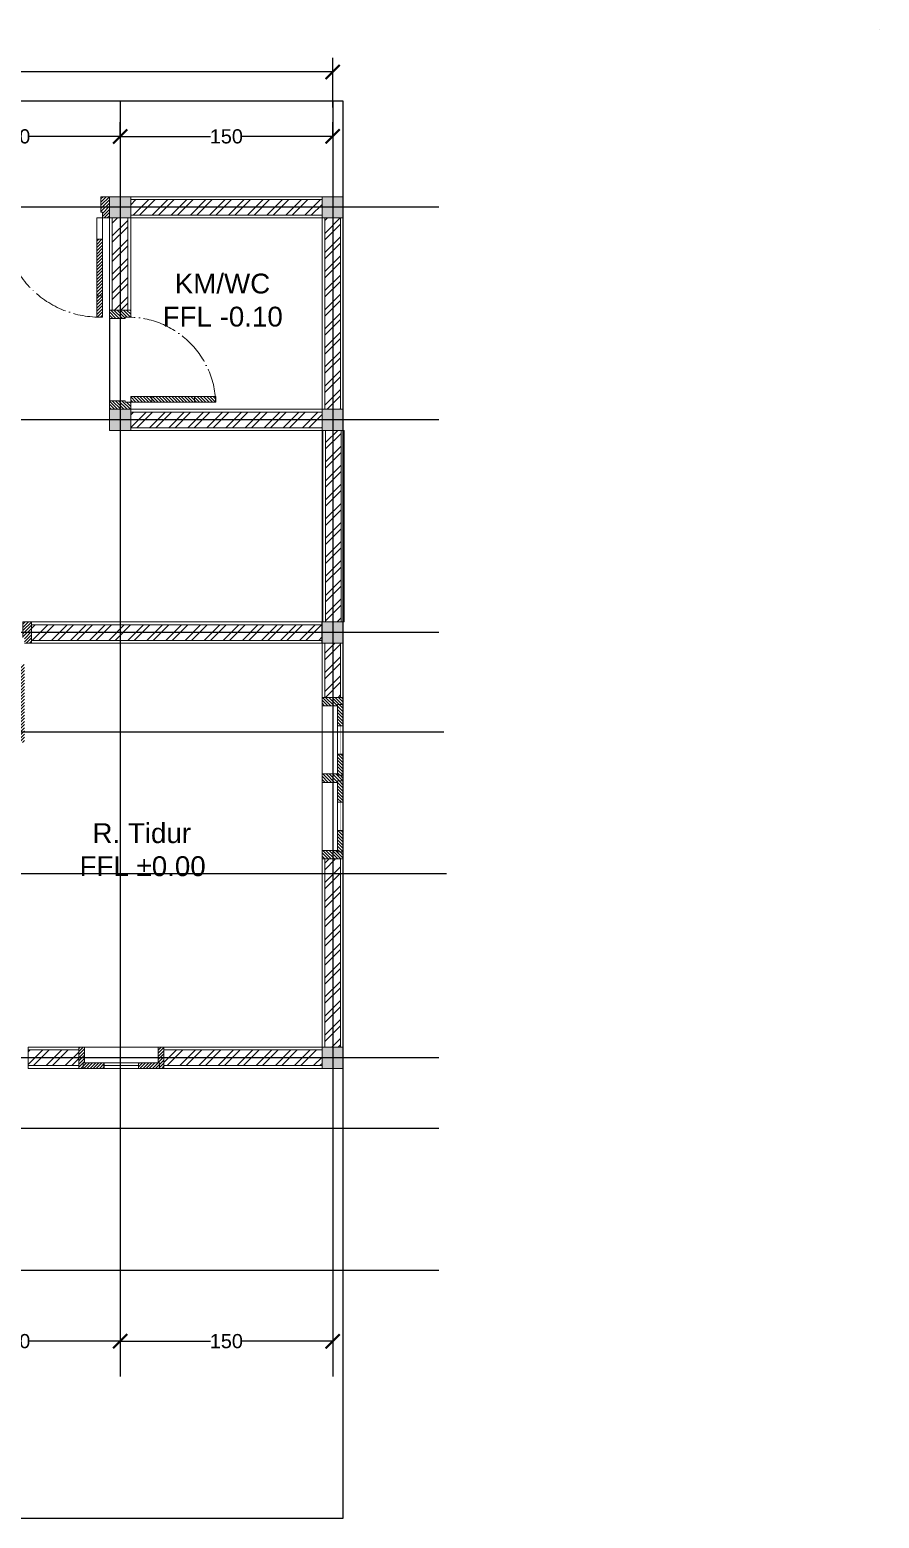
# Model space of a CAD drawing. Header units: millimetres. Extents: x 4107 to 6477, y 1389 to 3457.
# Drawn here: x 5877 to 6477, y 2406 to 3457 of the extents above; entities that cross this region are included whole.
import ezdxf

# ---------------------------------------------------------------- set-up
doc = ezdxf.new("R2010")
doc.units = ezdxf.units.MM
doc.linetypes.add('ACAD_ISO04W100', pattern=[30, 24, -3, 0, -3])
for name, color, linetype, lineweight in [('arsir', 10, 'Continuous', 15), ('dinding', 170, 'Continuous', 15), ('kolom', 120, 'Continuous', 18), ('kusen', 70, 'Continuous', 15), ('text', 40, 'Continuous', 15)]:
    doc.layers.add(name, color=color, linetype=linetype, lineweight=lineweight)
for name, color, linetype in [('batas lantai', 82, 'Continuous'), ('grid', 7, 'Continuous'), ('lahan', 82, 'Continuous')]:
    doc.layers.add(name, color=color, linetype=linetype)
doc.styles.get("Standard").update_dxf_attribs({"font": 'arial.ttf'})
doc.dimstyles.new('ISO-25', dxfattribs={"dimtxt": 10, "dimasz": 10, "dimexe": 10, "dimexo": 0.625, "dimtad": 0, "dimdec": 0, "dimtxsty": 'Standard', "dimblk": 'ARCHTICK', "dimcen": 2.5, "dimadec": 0, "dimazin": 0, "dimtfac": 1, "dimtdec": 0, "dimtmove": 0, "dimatfit": 3, "dimfxl": 25, "dimfxlon": 1, "dimarcsym": 0})
pattern_1 = [(315, (4413.1544, 4342.5305), (1.122532, 1.122532), [])]
pattern_2 = [(315, (4640.2923, 4025.1965), (1.122532, 1.122532), [])]
pattern_3 = [(315, (4563.1544, 4035.1965), (1.122532, 1.122532), [])]

# ---------------------------------------------------------------- blocks, each defined once
blk = doc.blocks.new('_ArchTick')
at = {"color": 0, "linetype": 'ByBlock', "const_width": 0.15}
blk.add_lwpolyline([(-0.5, -0.5), (0.5, 0.5)], dxfattribs=at)
blk = doc.blocks.new('*D4')
at = {"layer": 'Defpoints', "color": 0, "transparency": 16777216}
for p in [(5791.2, 3380.5), (5941.2, 3381.4), (5941.2, 3379.8)]:
    blk.add_point(p, dxfattribs=at)
at = {"layer": 'text', "color": 0, "lineweight": -2, "transparency": 16777216}
for p, q in [((5791.2, 3381.2), (5791.2, 3391.4)), ((5941.2, 3380.4), (5941.2, 3391.4)), ((5791.2, 3381.4), (5855, 3381.4)), ((5941.2, 3381.4), (5877.4, 3381.4))]:
    blk.add_line(p, q, dxfattribs=at)
at = {"layer": 'text', "color": 0, "lineweight": -2, "transparency": 16777216, "xscale": 10, "yscale": 10, "zscale": 10, "rotation": 180}
blk.add_blockref('_ArchTick', (5791.2, 3381.4), dxfattribs=at)
at = {"layer": 'text', "color": 0, "lineweight": -2, "transparency": 16777216, "xscale": 10, "yscale": 10, "zscale": 10}
blk.add_blockref('_ArchTick', (5941.2, 3381.4), dxfattribs=at)
at = {"layer": 'text', "color": 0, "transparency": 16777216, "insert": (5866.2, 3381.4), "char_height": 10, "attachment_point": 5}
blk.add_mtext('150', dxfattribs=at)
blk = doc.blocks.new('*D5')
at = {"layer": 'Defpoints', "color": 0, "transparency": 16777216}
for p in [(5941.2, 3379.8), (6091.2, 3381.4), (6091.2, 3380.5)]:
    blk.add_point(p, dxfattribs=at)
at = {"layer": 'text', "color": 0, "lineweight": -2, "transparency": 16777216}
for p, q in [((5941.2, 3380.4), (5941.2, 3391.4)), ((6091.2, 3381.2), (6091.2, 3391.4)), ((5941.2, 3381.4), (6005, 3381.4)), ((6091.2, 3381.4), (6027.4, 3381.4))]:
    blk.add_line(p, q, dxfattribs=at)
at = {"layer": 'text', "color": 0, "lineweight": -2, "transparency": 16777216, "xscale": 10, "yscale": 10, "zscale": 10, "rotation": 180}
blk.add_blockref('_ArchTick', (5941.2, 3381.4), dxfattribs=at)
at = {"layer": 'text', "color": 0, "lineweight": -2, "transparency": 16777216, "xscale": 10, "yscale": 10, "zscale": 10}
blk.add_blockref('_ArchTick', (6091.2, 3381.4), dxfattribs=at)
at = {"layer": 'text', "color": 0, "transparency": 16777216, "insert": (6016.2, 3381.4), "char_height": 10, "attachment_point": 5}
blk.add_mtext('150', dxfattribs=at)
blk = doc.blocks.new('*D6')
at = {"layer": 'Defpoints', "color": 0, "transparency": 16777216}
for p in [(6091.2, 3426.9), (5491.2, 3381.4), (6091.2, 3380.5)]:
    blk.add_point(p, dxfattribs=at)
at = {"layer": 'text', "color": 0, "lineweight": -2, "transparency": 16777216}
for p, q in [((5491.2, 3401.9), (5491.2, 3436.9)), ((6091.2, 3401.9), (6091.2, 3436.9)), ((5491.2, 3426.9), (5779.5, 3426.9)), ((6091.2, 3426.9), (5802.9, 3426.9))]:
    blk.add_line(p, q, dxfattribs=at)
at = {"layer": 'text', "color": 0, "lineweight": -2, "transparency": 16777216, "xscale": 10, "yscale": 10, "zscale": 10, "rotation": 180}
blk.add_blockref('_ArchTick', (5491.2, 3426.9), dxfattribs=at)
at = {"layer": 'text', "color": 0, "lineweight": -2, "transparency": 16777216, "xscale": 10, "yscale": 10, "zscale": 10}
blk.add_blockref('_ArchTick', (6091.2, 3426.9), dxfattribs=at)
at = {"layer": 'text', "color": 0, "transparency": 16777216, "insert": (5791.2, 3426.9), "char_height": 10, "attachment_point": 5}
blk.add_mtext('600', dxfattribs=at)
blk = doc.blocks.new('*D12')
at = {"layer": 'Defpoints', "color": 0, "transparency": 16777216}
for p in [(5941.2, 2581.3), (6091.2, 2581.3), (5941.2, 2531.3)]:
    blk.add_point(p, dxfattribs=at)
at = {"layer": 'text', "color": 0, "lineweight": -2, "transparency": 16777216}
for p, q in [((5941.2, 2556.3), (5941.2, 2521.3)), ((6091.2, 2556.3), (6091.2, 2521.3)), ((5941.2, 2531.3), (6005, 2531.3)), ((6091.2, 2531.3), (6027.4, 2531.3))]:
    blk.add_line(p, q, dxfattribs=at)
at = {"layer": 'text', "color": 0, "lineweight": -2, "transparency": 16777216, "xscale": 10, "yscale": 10, "zscale": 10, "rotation": 180}
blk.add_blockref('_ArchTick', (5941.2, 2531.3), dxfattribs=at)
at = {"layer": 'text', "color": 0, "lineweight": -2, "transparency": 16777216, "xscale": 10, "yscale": 10, "zscale": 10}
blk.add_blockref('_ArchTick', (6091.2, 2531.3), dxfattribs=at)
at = {"layer": 'text', "color": 0, "transparency": 16777216, "insert": (6016.2, 2531.3), "char_height": 10, "attachment_point": 5}
blk.add_mtext('150', dxfattribs=at)
blk = doc.blocks.new('*D13')
at = {"layer": 'Defpoints', "color": 0, "transparency": 16777216}
for p in [(5941.2, 2581.3), (5791.2, 2531.3), (5791.2, 2531.3)]:
    blk.add_point(p, dxfattribs=at)
at = {"layer": 'text', "color": 0, "lineweight": -2, "transparency": 16777216}
for p, q in [((5941.2, 2556.3), (5941.2, 2521.3)), ((5791.2, 2531.3), (5791.2, 2541.3)), ((5791.2, 2531.3), (5855, 2531.3)), ((5941.2, 2531.3), (5877.4, 2531.3))]:
    blk.add_line(p, q, dxfattribs=at)
at = {"layer": 'text', "color": 0, "lineweight": -2, "transparency": 16777216, "xscale": 10, "yscale": 10, "zscale": 10, "rotation": 180}
blk.add_blockref('_ArchTick', (5791.2, 2531.3), dxfattribs=at)
at = {"layer": 'text', "color": 0, "lineweight": -2, "transparency": 16777216, "xscale": 10, "yscale": 10, "zscale": 10}
blk.add_blockref('_ArchTick', (5941.2, 2531.3), dxfattribs=at)
at = {"layer": 'text', "color": 0, "transparency": 16777216, "insert": (5866.2, 2531.3), "char_height": 10, "attachment_point": 5}
blk.add_mtext('150', dxfattribs=at)

msp = doc.modelspace()

# ---------------------------------------------------------------- hatches: boundary and pattern name
at = {"layer": 'arsir'}
h = msp.add_hatch(dxfattribs=at)
h.set_pattern_fill('ANSI32', color=256)
h.set_pattern_definition([(45, (4989.059, 1233.052), (-6.735192, 6.735192), []), (45, (4993.549, 1233.052), (-6.735192, 6.735192), [])])
h.paths.add_polyline_path([(5496.7, 3323.8), (5485.7, 3323.8), (5485.7, 3038.8), (5496.7, 3038.8)])
h.paths.add_polyline_path([(5533.5, 3336.6), (5498.7, 3336.8), (5498.7, 3325.8), (5533.5, 3325.6)])
h.paths.add_polyline_path([(5683.7, 3336.8), (5647.5, 3336.6), (5647.5, 3325.6), (5683.7, 3325.8)])
h.paths.add_polyline_path([(5696.7, 3323.8), (5685.7, 3323.8), (5685.7, 3108.8), (5691.2, 3108.8), (5696.7, 3108.8)])
h.paths.add_polyline_path([(5853.7, 3336.9), (5698.7, 3336.8), (5698.7, 3325.8), (5853.7, 3325.9)])
h.paths.add_polyline_path([(5946.7, 3323.9), (5935.7, 3323.9), (5935.7, 3258.9), (5946.7, 3258.9)])
h.paths.add_polyline_path([(6083.7, 3186.9), (5948.7, 3186.9), (5948.7, 3175.9), (6083.7, 3175.9)])
h.paths.add_polyline_path([(6096.7, 3323.9), (6085.7, 3323.9), (6085.7, 3188.9), (6096.7, 3188.9)])
h.paths.add_polyline_path([(6083.7, 3336.9), (5948.7, 3336.9), (5948.7, 3325.9), (6083.7, 3325.9)])
h.paths.add_polyline_path([(6097.2, 3173.9), (6086.2, 3173.9), (6086.2, 3038.9), (6097.2, 3038.9)])
h.paths.add_polyline_path([(6083.6, 3036.8), (5878.7, 3036.8), (5878.7, 3025.8), (6083.6, 3025.8)])
h.paths.add_polyline_path([(6096.7, 3023.8), (6085.7, 3023.8), (6085.7, 2985.6), (6096.7, 2985.6)])
h.paths.add_polyline_path([(5796.7, 3023.8), (5785.7, 3023.8), (5785.6, 2738.8), (5796.6, 2738.8)])
h.paths.add_polyline_path([(5683.7, 3036.8), (5498.7, 3036.6), (5498.7, 3025.6), (5683.7, 3025.8)])
h.paths.add_polyline_path([(5696.7, 2953.8), (5685.7, 2953.8), (5685.7, 2868.8), (5696.7, 2868.8)])
h.paths.add_polyline_path([(6096.7, 2871.6), (6085.7, 2871.6), (6085.7, 2738.8), (6096.7, 2738.8)])
h.paths.add_polyline_path([(6083.7, 2736.8), (5972.1, 2736.8), (5972.1, 2725.8), (6083.7, 2725.8)])
h.paths.add_polyline_path([(5912.1, 2736.8), (5876.3, 2736.8), (5876.3, 2725.8), (5912.1, 2725.8)])
h.paths.add_polyline_path([(5816.3, 2736.8), (5798.7, 2736.8), (5798.7, 2725.8), (5816.3, 2725.8)])
h.paths.add_polyline_path([(5796.7, 2723.8), (5785.7, 2723.8), (5785.7, 2688.8), (5796.7, 2688.8)])
h.paths.add_polyline_path([(5622.8, 2686.8), (5598.7, 2686.8), (5598.7, 2675.8), (5622.8, 2675.8)])
h.paths.add_polyline_path([(5703.7, 2686.8), (5682.8, 2686.8), (5682.8, 2675.8), (5703.7, 2675.8)])
h.paths.add_polyline_path([(5583.7, 2736.8), (5498.7, 2736.8), (5498.7, 2725.8), (5583.7, 2725.8)])
h.paths.add_polyline_path([(5496.7, 2793.7), (5485.7, 2793.7), (5485.7, 2738.8), (5496.7, 2738.8)])
h.paths.add_polyline_path([(5596.7, 2723.8), (5585.7, 2723.8), (5585.7, 2688.8), (5596.7, 2688.8)])
h.paths.add_polyline_path([(5683.7, 2866.8), (5498.7, 2866.7), (5498.7, 2855.7), (5683.7, 2855.8)])
h.paths.add_polyline_path([(5496.7, 2890.9), (5485.7, 2890.9), (5485.7, 2869.7), (5496.7, 2869.7)])
h.paths.add_polyline_path([(5496.7, 3023.8), (5485.7, 3023.8), (5485.7, 3004.9), (5496.7, 3004.9)])
h = msp.add_hatch(dxfattribs=at)
h.set_pattern_fill('ANSI31', color=256, scale=0.5, angle=180)
h.set_pattern_definition([(225, (7205.8882, 4849.0463), (1.122532, -1.122532), [])])
h.paths.add_polyline_path([(5927.7, 3327.9), (5928.7, 3327.9), (5928.7, 3323.9), (5933.7, 3323.9), (5933.7, 3338.9), (5927.7, 3338.9)])
h.paths.add_polyline_path([(5924.7, 3308.9), (5928.7, 3308.9), (5928.7, 3323.9), (5924.7, 3323.9)], flags=17)
h.paths.add_polyline_path([(5928.7, 3323.9), (5924.7, 3323.9), (5924.7, 3253.9), (5928.7, 3253.9)])
h.paths.add_polyline_path([(5859.7, 3338.9), (5853.7, 3338.9), (5853.7, 3323.9), (5858.7, 3323.9), (5858.7, 3327.9), (5859.7, 3327.9)])
h = msp.add_hatch(dxfattribs=at)
h.set_pattern_fill('ANSI31', color=256, scale=0.5, angle=270)
h.set_pattern_definition(pattern_1)
h.paths.add_polyline_path([(5933.7, 3258.9), (5933.7, 3252.9), (5944.7, 3252.9), (5944.7, 3253.9), (5948.7, 3253.9), (5948.7, 3258.9)])
h = msp.add_hatch(dxfattribs=at)
h.set_pattern_fill('ANSI31', color=256, scale=0.5, angle=270)
h.set_pattern_definition(pattern_1)
h.paths.add_polyline_path([(5944.7, 3194.9), (5944.7, 3193.9), (5948.7, 3193.9), (5948.7, 3188.9), (5933.7, 3188.9), (5933.7, 3194.9)])
h.paths.add_polyline_path([(5963.7, 3197.9), (5963.7, 3193.9), (5948.7, 3193.9), (5948.7, 3197.9)])
h.paths.add_polyline_path([(5993.7, 3197.9), (5993.7, 3193.9), (5963.7, 3193.9), (5963.7, 3197.9)])
h.paths.add_polyline_path([(6008.7, 3197.9), (6008.7, 3193.9), (5993.7, 3193.9), (5993.7, 3197.9)])
h = msp.add_hatch(dxfattribs=at)
h.set_pattern_fill('ANSI31', color=256, scale=0.5, angle=180)
h.set_pattern_definition([(225, (7150.8882, 4548.8976), (1.122532, -1.122532), [])])
h.paths.add_polyline_path([(5872.7, 3027.8), (5873.7, 3027.8), (5873.7, 3023.8), (5878.7, 3023.8), (5878.7, 3038.8), (5872.7, 3038.8)])
h.paths.add_polyline_path([(5869.7, 3008.8), (5873.7, 3008.8), (5873.7, 3023.8), (5869.7, 3023.8)], flags=17)
h.paths.add_polyline_path([(5873.7, 3023.8), (5869.7, 3023.8), (5869.7, 2953.8), (5873.7, 2953.8)])
h.paths.add_polyline_path([(5804.7, 3038.8), (5798.7, 3038.8), (5798.7, 3023.8), (5803.7, 3023.8), (5803.7, 3027.8), (5804.7, 3027.8)])
h = msp.add_hatch(dxfattribs=at)
h.set_pattern_fill('ANSI31', color=256, scale=0.5, angle=270)
h.set_pattern_definition(pattern_2)
h.paths.add_polyline_path([(6094.7, 2979.6), (6094.7, 2980.6), (6098.7, 2980.6), (6098.7, 2985.6), (6083.7, 2985.6), (6083.7, 2979.6)])
h = msp.add_hatch(dxfattribs=at)
h.set_pattern_fill('ANSI31', color=256, scale=0.5, angle=270)
h.set_pattern_definition(pattern_2)
h.paths.add_polyline_path([(6094.7, 2965.6), (6098.7, 2965.6), (6098.7, 2980.6), (6094.7, 2980.6)])
h.paths.add_polyline_path([(6094.7, 2930.6), (6098.7, 2930.6), (6098.7, 2945.6), (6094.7, 2945.6)])
h = msp.add_hatch(dxfattribs=at)
h.set_pattern_fill('ANSI31', color=256, scale=0.5, angle=270)
h.set_pattern_definition(pattern_3)
h.paths.add_polyline_path([(6094.7, 2931.6), (6094.7, 2930.6), (6098.7, 2930.6), (6098.7, 2926.6), (6094.7, 2926.6), (6094.7, 2925.6), (6083.7, 2925.6), (6083.7, 2931.6)])
h = msp.add_hatch(dxfattribs=at)
h.set_pattern_fill('ANSI31', color=256, scale=0.5, angle=270)
h.set_pattern_definition(pattern_3)
h.paths.add_polyline_path([(6094.7, 2925.6), (6094.7, 2926.6), (6098.7, 2926.6), (6098.7, 2930.6), (6094.7, 2930.6), (6094.7, 2931.6), (6083.7, 2931.6), (6083.7, 2925.6)])
h = msp.add_hatch(dxfattribs=at)
h.set_pattern_fill('ANSI31', color=256, scale=0.5, angle=270)
h.set_pattern_definition(pattern_2)
h.paths.add_polyline_path([(6094.7, 2876.6), (6098.7, 2876.6), (6098.7, 2891.6), (6094.7, 2891.6)])
h.paths.add_polyline_path([(6098.7, 2926.6), (6094.7, 2926.6), (6094.7, 2911.6), (6098.7, 2911.6)])
h = msp.add_hatch(dxfattribs=at)
h.set_pattern_fill('ANSI31', color=256, scale=0.5, angle=270)
h.set_pattern_definition(pattern_2)
h.paths.add_polyline_path([(6083.7, 2877.6), (6083.7, 2871.6), (6098.7, 2871.6), (6098.7, 2876.6), (6094.7, 2876.6), (6094.7, 2877.6)])
h = msp.add_hatch(dxfattribs=at)
h.set_pattern_fill('ANSI31', color=256, scale=0.49)
h.set_pattern_definition([(45, (4718.2683, 884.0026), (-1.1000814, 1.1000814), [])])
h.paths.add_polyline_path([(5916.1, 2727.8), (5915.1, 2727.8), (5915.1, 2723.8), (5912.1, 2723.8), (5912.1, 2738.8), (5916.1, 2738.8)])
h.paths.add_polyline_path([(5930.1, 2723.8), (5915.1, 2723.8), (5915.1, 2727.8), (5930.1, 2727.8)])
h.paths.add_polyline_path([(5969.1, 2723.8), (5954.1, 2723.8), (5954.1, 2727.8), (5969.1, 2727.8)])
h.paths.add_polyline_path([(5972.1, 2723.8), (5969.1, 2723.8), (5969.1, 2727.8), (5968.1, 2727.8), (5968.1, 2738.8), (5972.1, 2738.8)])
at = {"layer": 'kolom'}
h = msp.add_hatch(dxfattribs=at)
h.set_pattern_fill('AR-CONC', color=256, scale=0.017)
h.paths.add_polyline_path([(6091.2, 2738.8), (6083.7, 2738.8), (6083.7, 2731.3), (6091.2, 2731.3)])
h.paths.add_polyline_path([(6098.7, 2738.8), (6091.2, 2738.8), (6091.2, 2731.3), (6098.7, 2731.3)])
h.paths.add_polyline_path([(6091.2, 2731.3), (6083.7, 2731.3), (6083.7, 2723.8), (6091.2, 2723.8)])
h.paths.add_polyline_path([(6098.7, 2731.3), (6091.2, 2731.3), (6091.2, 2723.8), (6098.7, 2723.8)])
h.paths.add_polyline_path([(6091.2, 3038.8), (6084.2, 3038.8), (6083.7, 3038.8), (6083.7, 3031.3), (6091.2, 3031.3)])
h.paths.add_polyline_path([(6091.2, 3031.3), (6083.7, 3031.3), (6083.7, 3023.8), (6091.2, 3023.8)])
h.paths.add_polyline_path([(6098.7, 3031.3), (6091.2, 3031.3), (6091.2, 3023.8), (6098.7, 3023.8)])
h.paths.add_polyline_path([(6098.7, 3038.8), (6091.2, 3038.8), (6091.2, 3031.3), (6098.7, 3031.3)])
h.paths.add_polyline_path([(6091.2, 3188.9), (6083.7, 3188.9), (6083.7, 3181.4), (6091.2, 3181.4)])
h.paths.add_polyline_path([(6098.7, 3188.9), (6091.2, 3188.9), (6091.2, 3181.4), (6098.7, 3181.4)])
h.paths.add_polyline_path([(6091.2, 3181.4), (6083.7, 3181.4), (6083.7, 3173.9), (6091.2, 3173.9)])
h.paths.add_polyline_path([(6098.7, 3181.4), (6091.2, 3181.4), (6091.2, 3173.9), (6098.7, 3173.9)])
h.paths.add_polyline_path([(6091.2, 3338.9), (6083.7, 3338.9), (6083.7, 3331.4), (6091.2, 3331.4)])
h.paths.add_polyline_path([(6098.7, 3338.9), (6091.2, 3338.9), (6091.2, 3331.4), (6098.7, 3331.4)])
h.paths.add_polyline_path([(6091.2, 3331.4), (6083.7, 3331.4), (6083.7, 3323.9), (6091.2, 3323.9)])
h.paths.add_polyline_path([(6098.7, 3331.4), (6091.2, 3331.4), (6091.2, 3323.9), (6098.7, 3323.9)])
h.paths.add_polyline_path([(5941.2, 3338.9), (5933.7, 3338.9), (5933.7, 3331.4), (5941.2, 3331.4)])
h.paths.add_polyline_path([(5948.7, 3338.9), (5941.2, 3338.9), (5941.2, 3331.4), (5948.7, 3331.4)])
h.paths.add_polyline_path([(5941.2, 3331.4), (5933.7, 3331.4), (5933.7, 3323.9), (5941.2, 3323.9)])
h.paths.add_polyline_path([(5948.7, 3331.4), (5941.2, 3331.4), (5941.2, 3323.9), (5948.7, 3323.9)])
h.paths.add_polyline_path([(5941.2, 3188.9), (5933.7, 3188.9), (5933.7, 3181.4), (5941.2, 3181.4)])
h.paths.add_polyline_path([(5948.7, 3188.9), (5941.2, 3188.9), (5941.2, 3181.4), (5948.7, 3181.4)])
h.paths.add_polyline_path([(5941.2, 3181.4), (5933.7, 3181.4), (5933.7, 3173.9), (5941.2, 3173.9)])
h.paths.add_polyline_path([(5948.7, 3181.4), (5941.2, 3181.4), (5941.2, 3173.9), (5948.7, 3173.9)])
h.paths.add_polyline_path([(5698.7, 3338.8), (5683.7, 3338.8), (5683.7, 3331.4), (5698.7, 3331.4)])
h.paths.add_polyline_path([(5691.2, 3331.3), (5683.7, 3331.3), (5683.7, 3323.8), (5683.8, 3323.8), (5691.2, 3323.8)])
h.paths.add_polyline_path([(5698.7, 3331.3), (5691.2, 3331.3), (5691.2, 3323.8), (5698.7, 3323.9)])
h.paths.add_polyline_path([(5498.7, 3338.8), (5486.4, 3338.8), (5486.5, 3331.4), (5498.7, 3331.4)])
h.paths.add_polyline_path([(5486.4, 3338.8), (5483.7, 3338.8), (5483.7, 3331.4), (5486.5, 3331.4)])
h.paths.add_polyline_path([(5486.5, 3331.4), (5483.7, 3331.4), (5483.7, 3323.8), (5486.5, 3323.8)])
h.paths.add_polyline_path([(5491.2, 3331.3), (5498.7, 3331.3), (5498.7, 3331.4), (5486.5, 3331.4), (5486.5, 3323.8), (5491.2, 3323.8)])
h.paths.add_polyline_path([(5498.7, 3331.3), (5491.2, 3331.3), (5491.2, 3323.8), (5498.7, 3323.8)], flags=17)
h.paths.add_polyline_path([(5488.2, 3038.8), (5483.7, 3038.8), (5483.7, 3031.3), (5488.2, 3031.3)])
h.paths.add_polyline_path([(5491.2, 3038.8), (5488.2, 3038.8), (5488.2, 3031.3), (5491.2, 3031.3)])
h.paths.add_polyline_path([(5498.7, 3038.6), (5498.7, 3038.8), (5491.2, 3038.8), (5491.2, 3031.3), (5498.7, 3031.3)])
h.paths.add_polyline_path([(5488.2, 3031.3), (5483.7, 3031.3), (5483.7, 3023.8), (5488.2, 3023.8)])
h.paths.add_polyline_path([(5491.2, 3031.3), (5488.2, 3031.3), (5488.2, 3023.8), (5491.2, 3023.8)])
h.paths.add_polyline_path([(5498.7, 3031.3), (5491.2, 3031.3), (5491.2, 3023.8), (5498.7, 3023.8)])
h.paths.add_polyline_path([(5489.2, 2861.3), (5483.7, 2861.3), (5483.7, 2853.7), (5489.2, 2853.7)])
h.paths.add_polyline_path([(5498.7, 2861.3), (5491.2, 2861.3), (5491.2, 2853.7), (5498.7, 2853.7)])
h.paths.add_polyline_path([(5498.7, 2868.7), (5491.2, 2868.7), (5491.2, 2861.7), (5498.7, 2861.6)])
h.paths.add_polyline_path([(5489.1, 2868.7), (5483.7, 2868.7), (5483.7, 2861.3), (5489.2, 2861.3)])
h.paths.add_polyline_path([(5491.2, 2868.7), (5489.1, 2868.7), (5489.2, 2861.3), (5491.2, 2861.3)])
h.paths.add_polyline_path([(5491.2, 2861.3), (5489.2, 2861.3), (5489.2, 2853.7), (5491.2, 2853.7)])
h.paths.add_polyline_path([(5489.9, 2738.8), (5483.7, 2738.8), (5483.7, 2731.3), (5489.9, 2731.3)])
h.paths.add_polyline_path([(5491.2, 2738.8), (5489.9, 2738.8), (5489.9, 2731.3), (5491.2, 2731.3)])
h.paths.add_polyline_path([(5498.7, 2736.8), (5498.7, 2738.8), (5491.2, 2738.8), (5491.2, 2731.3), (5498.7, 2731.3)])
h.paths.add_polyline_path([(5489.9, 2731.3), (5483.7, 2731.3), (5483.7, 2723.8), (5490, 2723.8)])
h.paths.add_polyline_path([(5491.2, 2731.3), (5489.9, 2731.3), (5490, 2723.8), (5491.2, 2723.8)])
h.paths.add_polyline_path([(5498.7, 2731.3), (5491.2, 2731.3), (5491.2, 2723.8), (5498.7, 2723.8)])
h.paths.add_polyline_path([(5698.7, 2861.3), (5683.7, 2861.3), (5683.7, 2853.8), (5698.7, 2853.8)])
h.paths.add_polyline_path([(5691.2, 2868.8), (5685.7, 2868.8), (5683.7, 2868.8), (5683.7, 2861.3), (5691.2, 2861.3)])
h.paths.add_polyline_path([(5698.7, 2868.8), (5691.2, 2868.8), (5691.2, 2861.3), (5698.7, 2861.3)])
h.paths.add_polyline_path([(5698.7, 2968.8), (5683.7, 2968.8), (5691.2, 2961.3)])
h.paths.add_polyline_path([(5683.7, 2968.8), (5683.7, 2961.3), (5691.2, 2961.3)], flags=17)
h.paths.add_polyline_path([(5691.2, 2961.3), (5683.7, 2961.3), (5683.7, 2953.8)], flags=17)
h.paths.add_polyline_path([(5691.2, 2961.3), (5683.7, 2953.8), (5691.2, 2953.8)], flags=17)
h.paths.add_polyline_path([(5691.2, 2961.3), (5691.2, 2953.8), (5698.7, 2953.8)], flags=17)
h.paths.add_polyline_path([(5698.7, 2961.3), (5691.2, 2961.3), (5698.7, 2953.8)], flags=17)
h.paths.add_polyline_path([(5698.7, 2968.8), (5691.2, 2961.3), (5698.7, 2961.3)], flags=17)
h.paths.add_polyline_path([(5591.2, 2731.3), (5583.7, 2731.3), (5583.7, 2725.8), (5583.7, 2723.8), (5591.2, 2723.8)])
h.paths.add_polyline_path([(5598.7, 2731.3), (5591.2, 2731.3), (5591.2, 2723.8), (5598.7, 2723.8)])
h.paths.add_polyline_path([(5598.7, 2738.8), (5583.7, 2738.8), (5583.7, 2731.3), (5591.2, 2731.3), (5598.7, 2731.3)])
h.paths.add_polyline_path([(5591.2, 2688.8), (5583.7, 2688.8), (5583.7, 2681.3), (5591.2, 2681.3)])
h.paths.add_polyline_path([(5598.7, 2686.8), (5598.7, 2688.8), (5591.2, 2688.8), (5591.2, 2681.3), (5598.7, 2681.3)])
h.paths.add_polyline_path([(5591.2, 2681.3), (5583.7, 2681.3), (5583.7, 2673.8), (5591.2, 2673.8)])
h.paths.add_polyline_path([(5598.7, 2681.3), (5591.2, 2681.3), (5591.2, 2673.8), (5598.7, 2673.8)])
h.paths.add_polyline_path([(5791.2, 2688.8), (5783.7, 2688.8), (5783.7, 2681.3), (5791.2, 2681.3)])
h.paths.add_polyline_path([(5798.7, 2688.8), (5791.2, 2688.8), (5791.2, 2681.3), (5798.7, 2681.3)])
h.paths.add_polyline_path([(5791.2, 2681.3), (5783.7, 2681.3), (5783.7, 2673.8), (5791.2, 2673.8)])
h.paths.add_polyline_path([(5798.7, 2681.3), (5791.2, 2681.3), (5791.2, 2673.8), (5798.7, 2673.8)])
h.paths.add_polyline_path([(5791.2, 2738.8), (5783.7, 2738.8), (5783.7, 2731.3), (5791.2, 2731.3)])
h.paths.add_polyline_path([(5798.7, 2738.8), (5791.2, 2738.8), (5791.2, 2731.3), (5798.7, 2731.3)])
h.paths.add_polyline_path([(5791.2, 2731.3), (5783.7, 2731.3), (5783.7, 2723.8), (5791.2, 2723.8)])
h.paths.add_polyline_path([(5798.7, 2731.3), (5791.2, 2731.3), (5791.2, 2723.8), (5798.7, 2723.8)])
h.paths.add_polyline_path([(5791.2, 3038.8), (5783.7, 3038.8), (5783.7, 3031.3), (5791.2, 3031.3)])
h.paths.add_polyline_path([(5798.7, 3038.8), (5791.2, 3038.8), (5791.2, 3031.3), (5798.7, 3031.3)])
h.paths.add_polyline_path([(5791.2, 3031.3), (5783.7, 3031.3), (5783.7, 3023.8), (5791.2, 3023.8)])
h.paths.add_polyline_path([(5798.7, 3031.3), (5791.2, 3031.3), (5791.2, 3023.8), (5798.7, 3023.8)])
h.paths.add_polyline_path([(5691.2, 3038.8), (5683.7, 3038.8), (5683.7, 3031.3), (5691.2, 3031.3)])
h.paths.add_polyline_path([(5698.7, 3038.8), (5691.2, 3038.8), (5691.2, 3031.3), (5698.7, 3031.3)])
h.paths.add_polyline_path([(5698.7, 3031.3), (5691.2, 3031.3), (5683.7, 3031.3), (5683.7, 3023.8), (5698.7, 3023.8)])

# ---------------------------------------------------------------- linework, layer by layer
at = {"layer": 'arsir', "linetype": 'ACAD_ISO04W100'}
for centre, radius, start, end in [((5926.7, 3321.9), 68, 178.3153, 271.6847), ((5946.7, 3191.9), 62, 1.8476, 91.8476)]:
    msp.add_arc(centre, radius, start, end, dxfattribs=at)
at = {"layer": 'batas lantai'}
msp.add_lwpolyline([(5933.7, 3252.9), (5933.7, 3194.9)], dxfattribs=at)
at = {"layer": 'dinding'}
for points in [[(5948.7, 3323.9), (6083.7, 3323.9), (6083.7, 3338.9), (5948.7, 3338.9)], [(5948.7, 3323.9), (6083.7, 3323.9), (6083.7, 3338.9), (5948.7, 3338.9)], [(5948.7, 3323.9), (6083.7, 3323.9), (6083.7, 3338.9), (5948.7, 3338.9)], [(5948.7, 3323.9), (6083.7, 3323.9), (6083.7, 3338.9), (5948.7, 3338.9)], [(5948.7, 3325.9), (6083.7, 3325.9), (6083.7, 3336.9), (5948.7, 3336.9)], [(5948.7, 3323.9), (5948.7, 3258.9), (5933.7, 3258.9), (5933.7, 3323.9)], [(5946.7, 3323.9), (5946.7, 3258.9), (5935.7, 3258.9), (5935.7, 3323.9)], [(6083.7, 3188.9), (6083.7, 3323.9), (6098.7, 3323.9), (6098.7, 3188.9)], [(6083.7, 3188.9), (6083.7, 3323.9), (6098.7, 3323.9), (6098.7, 3188.9)], [(6083.7, 3188.9), (6083.7, 3323.9), (6098.7, 3323.9), (6098.7, 3188.9)], [(6083.7, 3188.9), (6083.7, 3323.9), (6098.7, 3323.9), (6098.7, 3188.9)], [(6085.7, 3188.9), (6085.7, 3323.9), (6096.7, 3323.9), (6096.7, 3188.9)], [(6083.7, 3188.9), (5948.7, 3188.9), (5948.7, 3173.9), (6083.7, 3173.9)], [(6083.7, 3188.9), (5948.7, 3188.9), (5948.7, 3173.9), (6083.7, 3173.9)], [(6083.7, 3188.9), (5948.7, 3188.9), (5948.7, 3173.9), (6083.7, 3173.9)], [(6083.7, 3188.9), (5948.7, 3188.9), (5948.7, 3173.9), (6083.7, 3173.9)], [(6083.7, 3186.9), (5948.7, 3186.9), (5948.7, 3175.9), (6083.7, 3175.9)], [(6098.7, 3173.9), (6098.7, 3038.9), (6083.7, 3038.9), (6083.7, 3173.9)], [(6098.7, 3173.9), (6098.7, 3038.9), (6083.7, 3038.9), (6083.7, 3173.9)], [(6098.7, 3173.9), (6098.7, 3038.9), (6083.7, 3038.9), (6083.7, 3173.9)], [(6099.2, 3173.9), (6099.2, 3038.8), (6084.2, 3038.8), (6084.2, 3173.9)], [(6097.2, 3173.9), (6097.2, 3038.8), (6086.2, 3038.8), (6086.2, 3173.9)], [(5878.7, 3023.8), (6083.6, 3023.8), (6083.6, 3038.8), (5878.7, 3038.8)], [(5878.7, 3023.8), (6083.6, 3023.8), (6083.6, 3038.8), (5878.7, 3038.8)], [(5878.7, 3025.8), (6083.6, 3025.8), (6083.6, 3036.8), (5878.7, 3036.8)], [(6083.7, 2985.6), (6083.7, 3023.8), (6098.7, 3023.8), (6098.7, 2985.6)], [(6083.7, 2985.6), (6083.7, 3023.8), (6098.7, 3023.8), (6098.7, 2985.6)], [(6083.7, 2985.6), (6083.7, 3023.8), (6098.7, 3023.8), (6098.7, 2985.6)], [(6083.7, 2985.6), (6083.7, 3023.8), (6098.7, 3023.8), (6098.7, 2985.6)], [(6085.7, 2985.6), (6085.7, 3023.8), (6096.7, 3023.8), (6096.7, 2985.6)], [(6083.7, 2738.8), (6083.7, 2871.6), (6098.7, 2871.6), (6098.7, 2738.8)], [(6083.7, 2738.8), (6083.7, 2871.6), (6098.7, 2871.6), (6098.7, 2738.8)], [(6083.7, 2738.8), (6083.7, 2871.6), (6098.7, 2871.6), (6098.7, 2738.8)], [(6083.7, 2738.8), (6083.7, 2871.6), (6098.7, 2871.6), (6098.7, 2738.8)], [(6085.7, 2738.8), (6085.7, 2871.6), (6096.7, 2871.6), (6096.7, 2738.8)], [(5876.3, 2723.8), (5912.1, 2723.8), (5912.1, 2738.8), (5876.3, 2738.8)], [(5876.3, 2725.8), (5912.1, 2725.8), (5912.1, 2736.8), (5876.3, 2736.8)], [(5972.1, 2723.8), (6083.7, 2723.8), (6083.7, 2738.8), (5972.1, 2738.8)], [(5972.1, 2725.8), (6083.7, 2725.8), (6083.7, 2736.8), (5972.1, 2736.8)]]:
    msp.add_lwpolyline(points, close=True, dxfattribs=at)
at = {"layer": 'grid'}
for p, q in [((5941.2, 3406.4), (5941.2, 2506.3)), ((6091.2, 3406.4), (6091.2, 2506.3)), ((6166.2, 3331.4), (5416.2, 3331.4)), ((6166.2, 3181.4), (5416.2, 3181.4)), ((6166.2, 3031.3), (5416.2, 3031.3)), ((5691.2, 2961.3), (6169.7, 2961.3)), ((5416.8, 2861.3), (6171.6, 2861.3)), ((6166.2, 2731.3), (5416.2, 2731.3)), ((6166.2, 2681.3), (5416.2, 2681.3)), ((6166.2, 2581.3), (5416.2, 2581.3))]:
    msp.add_line(p, q, dxfattribs=at)
at = {"layer": 'kolom'}
for p, q in [((5948.7, 3323.9), (5948.7, 3338.9)), ((6098.7, 3323.9), (6098.7, 3338.9)), ((5948.7, 3173.9), (5948.7, 3188.9)), ((6098.7, 3173.9), (6098.7, 3188.9)), ((6098.7, 3023.8), (6098.7, 3038.8)), ((6098.7, 2723.8), (6098.7, 2738.8))]:
    msp.add_line(p, q, dxfattribs=at)
for points in [[(5933.7, 3323.9), (5948.7, 3323.9), (5948.7, 3338.9), (5933.7, 3338.9)], [(6083.7, 3323.9), (6098.7, 3323.9), (6098.7, 3338.9), (6083.7, 3338.9)], [(5933.7, 3173.9), (5948.7, 3173.9), (5948.7, 3188.9), (5933.7, 3188.9)], [(6083.7, 3173.9), (6098.7, 3173.9), (6098.7, 3188.9), (6083.7, 3188.9)], [(6098.7, 3023.8), (6083.7, 3023.8), (6083.7, 3038.8), (6098.7, 3038.8)], [(6083.7, 2723.8), (6098.7, 2723.8), (6098.7, 2738.8), (6083.7, 2738.8)]]:
    msp.add_lwpolyline(points, close=True, dxfattribs=at)
at = {"layer": 'kusen'}
for points in [[(5928.7, 3323.9), (5933.7, 3323.9), (5933.7, 3338.9), (5927.7, 3338.9), (5927.7, 3327.9)], [(5928.7, 3323.9), (5928.7, 3327.9), (5927.7, 3327.9)], [(5948.7, 3253.9), (5948.7, 3258.9), (5933.7, 3258.9), (5933.7, 3252.9), (5944.7, 3252.9)], [(5948.7, 3253.9), (5944.7, 3253.9), (5944.7, 3252.9)], [(5948.7, 3193.9), (5948.7, 3188.9), (5933.7, 3188.9), (5933.7, 3194.9), (5944.7, 3194.9)], [(5948.7, 3193.9), (5944.7, 3193.9), (5944.7, 3194.9)], [(5873.7, 3023.8), (5878.7, 3023.8), (5878.7, 3038.8), (5872.7, 3038.8), (5872.7, 3027.8)], [(6098.7, 2980.6), (6098.7, 2985.6), (6083.7, 2985.6), (6083.7, 2979.6), (6094.7, 2979.6)], [(6083.7, 2985.6), (6083.7, 2925.6)], [(6098.7, 2980.6), (6094.7, 2980.6), (6094.7, 2979.6)], [(6098.7, 2965.6), (6098.7, 2945.6), (6094.7, 2945.6), (6094.7, 2965.6)], [(6094.7, 2931.6), (6083.7, 2931.6), (6083.7, 2925.6), (6094.7, 2925.6)], [(6083.7, 2871.6), (6083.7, 2931.6)], [(6098.7, 2930.6), (6094.7, 2930.6), (6094.7, 2931.6)], [(6098.7, 2930.6), (6094.7, 2930.6), (6094.7, 2931.6)], [(6098.7, 2926.6), (6098.7, 2930.6)], [(6098.7, 2930.6), (6098.7, 2926.6)], [(6098.7, 2926.6), (6094.7, 2926.6), (6094.7, 2925.6)], [(6098.7, 2891.6), (6098.7, 2911.6), (6094.7, 2911.6), (6094.7, 2891.6)], [(6098.7, 2876.6), (6098.7, 2871.6), (6083.7, 2871.6), (6083.7, 2877.6), (6094.7, 2877.6)], [(6098.7, 2876.6), (6094.7, 2876.6), (6094.7, 2877.6)], [(5915.1, 2723.8), (5912.1, 2723.8), (5912.1, 2738.8), (5916.1, 2738.8), (5916.1, 2727.8)], [(5912.1, 2738.8), (5942.1, 2738.8)], [(5972.1, 2738.8), (5942.1, 2738.8)], [(5969.1, 2723.8), (5972.1, 2723.8), (5972.1, 2738.8), (5968.1, 2738.8), (5968.1, 2727.8)], [(5915.1, 2723.8), (5915.1, 2727.8), (5916.1, 2727.8)], [(5930.1, 2723.8), (5954.1, 2723.8), (5954.1, 2727.8), (5930.1, 2727.8), (5930.1, 2723.8)]]:
    msp.add_lwpolyline(points, dxfattribs=at)
for points in [[(5928.7, 3323.9), (5928.7, 3253.9), (5924.7, 3253.9), (5924.7, 3323.9)], [(5924.7, 3323.9), (5924.7, 3308.9), (5928.7, 3308.9), (5928.7, 3323.9)], [(5924.7, 3268.9), (5924.7, 3253.9), (5928.7, 3253.9), (5928.7, 3268.9)], [(5948.7, 3197.9), (5963.7, 3197.9), (5963.7, 3193.9), (5948.7, 3193.9)], [(5948.7, 3193.9), (6008.7, 3193.9), (6008.7, 3197.9), (5948.7, 3197.9)], [(5993.7, 3197.9), (6008.7, 3197.9), (6008.7, 3193.9), (5993.7, 3193.9)], [(6094.7, 2980.6), (6094.7, 2965.6), (6098.7, 2965.6), (6098.7, 2980.6)], [(6094.7, 2945.6), (6094.7, 2930.6), (6098.7, 2930.6), (6098.7, 2945.6)], [(6094.7, 2911.6), (6094.7, 2926.6), (6098.7, 2926.6), (6098.7, 2911.6)], [(6094.7, 2876.6), (6094.7, 2891.6), (6098.7, 2891.6), (6098.7, 2876.6)], [(5915.1, 2723.8), (5915.1, 2727.8), (5930.1, 2727.8), (5930.1, 2723.8)], [(5969.1, 2723.8), (5969.1, 2727.8), (5954.1, 2727.8), (5954.1, 2723.8)]]:
    msp.add_lwpolyline(points, close=True, dxfattribs=at)
at = {"layer": 'kusen', "color": 14, "const_width": 0.4}
for points in [[(6096.7, 2966.6), (6096.7, 2944.6)], [(6096.7, 2890.6), (6096.7, 2912.6)]]:
    msp.add_lwpolyline(points, dxfattribs=at)
at = {"layer": 'kusen', "color": 130, "const_width": 0.4}
msp.add_lwpolyline([(5929.1, 2725.8), (5955.1, 2725.8)], dxfattribs=at)
at = {"layer": 'kusen', "color": 36}
msp.add_lwpolyline([(5930.1, 2725.8), (5954.1, 2725.8)], dxfattribs=at)
at = {"layer": 'lahan'}
msp.add_lwpolyline([(4698.7, 2406.4), (6098.7, 2406.4), (6098.7, 3406.4), (4698.7, 3406.4)], close=True, dxfattribs=at)
at = {"layer": 'text'}
msp.add_line((6476.8, 3456.7), (6476.8, 3456.7), dxfattribs=at)
msp.add_line((6476.8, 3456.7), (6476.8, 3456.7), dxfattribs=at)
msp.add_line((6476.8, 3456.7), (6476.8, 3456.7), dxfattribs=at)
msp.add_line((6476.8, 3456.7), (6476.8, 3456.7), dxfattribs=at)

# ---------------------------------------------------------------- texts
at = {"layer": 'grid', "char_height": 14, "attachment_point": 1}
for s, insert in [('\\pi46.091;KM/WC\\P\\pi37.544;FFL -0.10\\P\\pi75.949; ', (5933.7, 3284.6)), ('\\pi44.525;R. Tidur\\P\\pi35.434;FFL ±0.00\\P\\pi75.949; ', (5877.2, 2896.8))]:
    msp.add_mtext_dynamic_manual_height_columns(s, width=157.331, gutter_width=12.5, heights=[0], dxfattribs=dict(at, insert=insert))

# ---------------------------------------------------------------- dimensions: what is measured, and where the dimension line sits
at = {"layer": 'text'}
for base, p1, p2, picture, middle in [((6091.2, 3426.9), (5491.2, 3381.4), (6091.2, 3380.5), '*D6', (5791.2, 3426.9)), ((5941.2, 2531.3), (6091.2, 2581.3), (5941.2, 2581.3), '*D12', (6016.2, 2531.3))]:
    dim = msp.add_linear_dim(base=base, p1=p1, p2=p2, dimstyle='ISO-25', dxfattribs=at)
    dim.commit()
    dim.dimension.update_dxf_attribs({"geometry": picture, "text_midpoint": middle})
for base, p1, p2, picture, middle in [((5941.2, 3381.4), (5791.2, 3380.5), (5941.2, 3379.8), '*D4', (5866.2, 3381.4)), ((6091.2, 3381.4), (5941.2, 3379.8), (6091.2, 3380.5), '*D5', (6016.2, 3381.4)), ((5791.2, 2531.3), (5941.2, 2581.3), (5791.2, 2531.3), '*D13', (5866.2, 2531.3))]:
    dim = msp.add_linear_dim(base=base, p1=p1, p2=p2, dimstyle='ISO-25', override={"dimtmove": 1}, dxfattribs=at)
    dim.commit()
    dim.dimension.update_dxf_attribs({"geometry": picture, "text_midpoint": middle})

doc.saveas('drawing.dxf')
